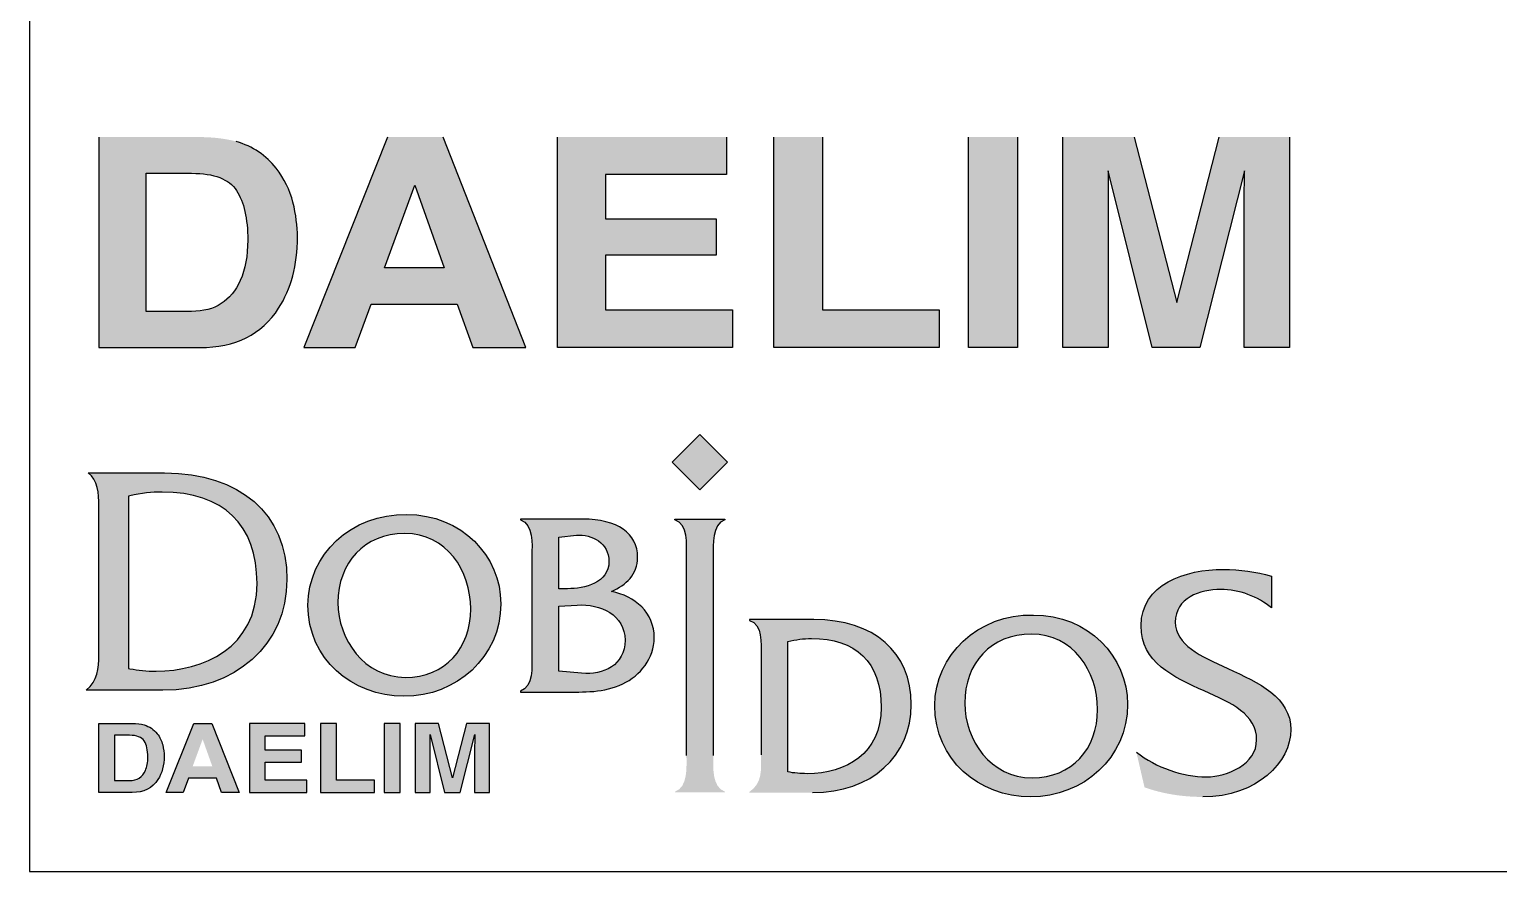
# Model space of a CAD drawing. Extents: x -5791 to -5371, y -4731 to -4434.
# Drawn here: x -5463.18 to -5439.41, y -4503.18 to -4489.56 of the extents above; entities that cross this region are included whole.
import ezdxf

# ---------------------------------------------------------------- set-up
doc = ezdxf.new("R2010")
doc.units = 0
doc.header["$LTSCALE"] = 7
doc.layers.get('0').update_dxf_attribs({"color": 2, "linetype": 'CONTINUOUS'})
doc.layers.add('D', color=2, linetype='CONTINUOUS')

msp = doc.modelspace()

# ---------------------------------------------------------------- hatches: boundary and pattern name
at = {"layer": 'D'}
h = msp.add_hatch(color=256, dxfattribs=at)
h.dxf.hatch_style = 2
edge = h.paths.add_edge_path()
edge.add_spline(control_points=[(-5460.41865, -4491.30472), (-5460.41865, -4491.30472), (-5462.05336, -4491.30472), (-5462.05336, -4491.30472), (-5462.05336, -4491.30472), (-5462.05336, -4494.70987), (-5462.05336, -4494.70987), (-5462.05336, -4494.70987), (-5460.41865, -4494.70987), (-5460.41865, -4494.70987), (-5459.84529, -4494.70987), (-5459.41956, -4494.49727), (-5459.14567, -4494.07399), (-5458.94419, -4493.7601), (-5458.84153, -4493.37635), (-5458.84153, -4492.92315), (-5458.84153, -4492.74502), (-5458.86589, -4492.55711), (-5458.91372, -4492.36017), (-5458.96142, -4492.16349), (-5459.05261, -4491.97984), (-5459.18375, -4491.81035), (-5459.34908, -4491.6009), (-5459.5647, -4491.45678), (-5459.83, -4491.37746), (-5459.98804, -4491.33257), (-5460.18286, -4491.30788), (-5460.41865, -4491.30472)], knot_values=[0, 0, 0, 0, 1, 1, 1, 2, 2, 2, 3, 3, 3, 4, 4, 4, 5, 5, 5, 6, 6, 6, 7, 7, 7, 8, 8, 8, 9, 9, 9, 9], degree=3, periodic=0)
edge = h.paths.add_edge_path()
edge.add_spline(control_points=[(-5460.55212, -4491.89036), (-5460.18917, -4491.89036), (-5459.94693, -4491.98301), (-5459.82636, -4492.16952), (-5459.70667, -4492.35453), (-5459.64471, -4492.62326), (-5459.64471, -4492.97092), (-5459.64471, -4493.22428), (-5459.68492, -4493.44169), (-5459.76563, -4493.62518), (-5459.91406, -4493.95637), (-5460.17607, -4494.1241), (-5460.55212, -4494.1241), (-5460.55212, -4494.1241), (-5461.28518, -4494.1241), (-5461.28518, -4494.1241), (-5461.28518, -4494.1241), (-5461.28518, -4491.89036), (-5461.28518, -4491.89036), (-5461.28518, -4491.89036), (-5460.55212, -4491.89036), (-5460.55212, -4491.89036)], knot_values=[0, 0, 0, 0, 1, 1, 1, 2, 2, 2, 3, 3, 3, 4, 4, 4, 5, 5, 5, 6, 6, 6, 7, 7, 7, 7], degree=3, periodic=0)
h = msp.add_hatch(color=256, dxfattribs=at)
h.dxf.hatch_style = 2
edge = h.paths.add_edge_path()
edge.add_spline(control_points=[(-5458.73646, -4494.70987), (-5458.73646, -4494.70987), (-5457.90611, -4494.70987), (-5457.90611, -4494.70987), (-5457.90611, -4494.70987), (-5457.64773, -4494.0066), (-5457.64773, -4494.0066), (-5457.64773, -4494.0066), (-5456.25713, -4494.0066), (-5456.25713, -4494.0066), (-5456.25713, -4494.0066), (-5456.00727, -4494.70987), (-5456.00727, -4494.70987), (-5456.00727, -4494.70987), (-5455.14664, -4494.70987), (-5455.14664, -4494.70987), (-5455.14664, -4494.70987), (-5456.48399, -4491.30472), (-5456.48399, -4491.30472), (-5456.48399, -4491.30472), (-5457.38373, -4491.30472), (-5457.38373, -4491.30472), (-5457.38373, -4491.30472), (-5458.73646, -4494.70987), (-5458.73646, -4494.70987)], knot_values=[0, 0, 0, 0, 1, 1, 1, 2, 2, 2, 3, 3, 3, 4, 4, 4, 5, 5, 5, 6, 6, 6, 7, 7, 7, 8, 8, 8, 8], degree=3, periodic=0)
edge = h.paths.add_edge_path()
edge.add_spline(control_points=[(-5456.94234, -4492.0832), (-5456.94234, -4492.0832), (-5456.46575, -4493.42219), (-5456.46575, -4493.42219), (-5456.46575, -4493.42219), (-5457.43458, -4493.42219), (-5457.43458, -4493.42219), (-5457.43458, -4493.42219), (-5456.94234, -4492.0832), (-5456.94234, -4492.0832)], knot_values=[0, 0, 0, 0, 1, 1, 1, 2, 2, 2, 3, 3, 3, 3], degree=3, periodic=0)
h = msp.add_hatch(color=256, dxfattribs=at)
h.dxf.hatch_style = 2
edge = h.paths.add_edge_path()
edge.add_spline(control_points=[(-5451.90441, -4491.90807), (-5451.90441, -4491.90807), (-5453.85992, -4491.90807), (-5453.85992, -4491.90807), (-5453.85992, -4491.90807), (-5453.85992, -4492.6278), (-5453.85992, -4492.6278), (-5453.85992, -4492.6278), (-5452.06849, -4492.6278), (-5452.06849, -4492.6278), (-5452.06849, -4492.6278), (-5452.06849, -4493.21248), (-5452.06849, -4493.21248), (-5452.06849, -4493.21248), (-5453.85992, -4493.21248), (-5453.85992, -4493.21248), (-5453.85992, -4493.21248), (-5453.85992, -4494.09939), (-5453.85992, -4494.09939), (-5453.85992, -4494.09939), (-5451.80627, -4494.09939), (-5451.80627, -4494.09939), (-5451.80627, -4494.09939), (-5451.80627, -4494.70987), (-5451.80627, -4494.70987), (-5451.80627, -4494.70987), (-5454.63457, -4494.70987), (-5454.63457, -4494.70987), (-5454.63457, -4494.70987), (-5454.63457, -4491.30472), (-5454.63457, -4491.30472), (-5454.63457, -4491.30472), (-5451.90441, -4491.30472), (-5451.90441, -4491.30472), (-5451.90441, -4491.30472), (-5451.90441, -4491.90807), (-5451.90441, -4491.90807)], knot_values=[0, 0, 0, 0, 1, 1, 1, 2, 2, 2, 3, 3, 3, 4, 4, 4, 5, 5, 5, 6, 6, 6, 7, 7, 7, 8, 8, 8, 9, 9, 9, 10, 10, 10, 11, 11, 11, 12, 12, 12, 12], degree=3, periodic=0)
h = msp.add_hatch(color=256, dxfattribs=at)
h.dxf.hatch_style = 2
edge = h.paths.add_edge_path()
edge.add_spline(control_points=[(-5451.13828, -4491.30472), (-5451.13828, -4491.30472), (-5450.34917, -4491.30472), (-5450.34917, -4491.30472), (-5450.34917, -4491.30472), (-5450.34917, -4494.09939), (-5450.34917, -4494.09939), (-5450.34917, -4494.09939), (-5448.4611, -4494.09939), (-5448.4611, -4494.09939), (-5448.4611, -4494.09939), (-5448.4611, -4494.70987), (-5448.4611, -4494.70987), (-5448.4611, -4494.70987), (-5451.13828, -4494.70987), (-5451.13828, -4494.70987), (-5451.13828, -4494.70987), (-5451.13828, -4491.30472), (-5451.13828, -4491.30472)], knot_values=[0, 0, 0, 0, 1, 1, 1, 2, 2, 2, 3, 3, 3, 4, 4, 4, 5, 5, 5, 6, 6, 6, 6], degree=3, periodic=0)
h = msp.add_hatch(color=256, dxfattribs=at)
h.dxf.hatch_style = 2
edge = h.paths.add_edge_path()
edge.add_spline(control_points=[(-5447.19793, -4494.70987), (-5447.19793, -4494.70987), (-5447.988, -4494.70987), (-5447.988, -4494.70987), (-5447.988, -4494.70987), (-5447.988, -4491.30472), (-5447.988, -4491.30472), (-5447.988, -4491.30472), (-5447.19793, -4491.30472), (-5447.19793, -4491.30472), (-5447.19793, -4491.30472), (-5447.19793, -4494.70987), (-5447.19793, -4494.70987)], knot_values=[0, 0, 0, 0, 1, 1, 1, 2, 2, 2, 3, 3, 3, 4, 4, 4, 4], degree=3, periodic=0)
h = msp.add_hatch(color=256, dxfattribs=at)
h.dxf.hatch_style = 2
edge = h.paths.add_edge_path()
edge.add_spline(control_points=[(-5443.93318, -4491.30472), (-5443.93318, -4491.30472), (-5442.79553, -4491.30472), (-5442.79553, -4491.30472), (-5442.79553, -4491.30472), (-5442.79553, -4494.70987), (-5442.79553, -4494.70987), (-5442.79553, -4494.70987), (-5443.52912, -4494.70987), (-5443.52912, -4494.70987), (-5443.52912, -4494.70987), (-5443.52912, -4492.40711), (-5443.52912, -4492.40711), (-5443.52912, -4492.34039), (-5443.52788, -4492.24734), (-5443.52788, -4492.12835), (-5443.52459, -4492.00908), (-5443.52355, -4491.91643), (-5443.52355, -4491.85206), (-5443.52355, -4491.85206), (-5444.24617, -4494.70987), (-5444.24617, -4494.70987), (-5444.24617, -4494.70987), (-5445.01615, -4494.70987), (-5445.01615, -4494.70987), (-5445.01615, -4494.70987), (-5445.73142, -4491.85206), (-5445.73142, -4491.85206), (-5445.73142, -4491.91643), (-5445.73142, -4492.00908), (-5445.72832, -4492.12835), (-5445.72723, -4492.24734), (-5445.72723, -4492.34039), (-5445.72723, -4492.40711), (-5445.72723, -4492.40711), (-5445.72723, -4494.70987), (-5445.72723, -4494.70987), (-5445.72723, -4494.70987), (-5446.46151, -4494.70987), (-5446.46151, -4494.70987), (-5446.46151, -4494.70987), (-5446.46151, -4491.30472), (-5446.46151, -4491.30472), (-5446.46151, -4491.30472), (-5445.31019, -4491.30472), (-5445.31019, -4491.30472), (-5445.31019, -4491.30472), (-5444.6208, -4493.98108), (-5444.6208, -4493.98108), (-5444.6208, -4493.98108), (-5443.93318, -4491.30472), (-5443.93318, -4491.30472)], knot_values=[0, 0, 0, 0, 1, 1, 1, 2, 2, 2, 3, 3, 3, 4, 4, 4, 5, 5, 5, 6, 6, 6, 7, 7, 7, 8, 8, 8, 9, 9, 9, 10, 10, 10, 11, 11, 11, 12, 12, 12, 13, 13, 13, 14, 14, 14, 15, 15, 15, 16, 16, 16, 17, 17, 17, 17], degree=3, periodic=0)
h = msp.add_hatch(color=256, dxfattribs=at)
h.dxf.hatch_style = 2
h.paths.add_polyline_path([(-5451.88458, -4496.56266), (-5452.33243, -4497.0101), (-5452.77983, -4496.56257), (-5452.33243, -4496.11503)])
h = msp.add_hatch(color=256, dxfattribs=at)
h.dxf.hatch_style = 2
edge = h.paths.add_edge_path()
edge.add_spline(control_points=[(-5461.55021, -4497.1077), (-5461.55021, -4497.1077), (-5461.57425, -4497.11314), (-5461.57425, -4497.11314), (-5461.57425, -4497.11314), (-5461.57425, -4499.89874), (-5461.57425, -4499.89874), (-5461.57425, -4499.89874), (-5461.54936, -4499.90378), (-5461.54936, -4499.90378), (-5461.41839, -4499.93025), (-5461.28062, -4499.9429), (-5461.12831, -4499.9429), (-5460.37479, -4499.9429), (-5459.49471, -4499.57229), (-5459.49471, -4498.52764), (-5459.49471, -4497.57234), (-5460.0406, -4497.04616), (-5461.03169, -4497.04616), (-5461.19759, -4497.04616), (-5461.36714, -4497.06624), (-5461.55021, -4497.1077)], knot_values=[0, 0, 0, 0, 1, 1, 1, 2, 2, 2, 3, 3, 3, 4, 4, 4, 5, 5, 5, 6, 6, 6, 7, 7, 7, 7], degree=3, periodic=0)
edge = h.paths.add_edge_path()
edge.add_spline(control_points=[(-5460.99095, -4496.73776), (-5459.77011, -4496.73776), (-5459.01172, -4497.39835), (-5459.01172, -4498.462), (-5459.01172, -4499.51557), (-5459.83675, -4500.25129), (-5461.01818, -4500.25129), (-5461.01818, -4500.25129), (-5462.13916, -4500.25129), (-5462.25642, -4500.25129), (-5462.07234, -4500.09883), (-5462.05145, -4499.90274), (-5462.05145, -4499.67821), (-5462.05145, -4499.64981), (-5462.05172, -4499.62127), (-5462.05201, -4499.59228), (-5462.05201, -4499.59228), (-5462.05269, -4499.49928), (-5462.05269, -4499.49928), (-5462.05269, -4499.49928), (-5462.05269, -4497.45201), (-5462.05269, -4497.45201), (-5462.05269, -4497.45201), (-5462.0519, -4497.37053), (-5462.0519, -4497.37053), (-5462.05145, -4497.33983), (-5462.05093, -4497.30787), (-5462.05093, -4497.27533), (-5462.05093, -4497.07285), (-5462.07015, -4496.84332), (-5462.22532, -4496.73776), (-5462.05993, -4496.73776), (-5460.99095, -4496.73776), (-5460.99095, -4496.73776)], knot_values=[0, 0, 0, 0, 1, 1, 1, 2, 2, 2, 3, 3, 3, 4, 4, 4, 5, 5, 5, 6, 6, 6, 7, 7, 7, 8, 8, 8, 9, 9, 9, 10, 10, 10, 11, 11, 11, 11], degree=3, periodic=0)
h = msp.add_hatch(color=256, dxfattribs=at)
h.dxf.hatch_style = 2
edge = h.paths.add_edge_path()
edge.add_spline(control_points=[(-5457.07567, -4497.41001), (-5457.96876, -4497.38854), (-5458.67076, -4498.06502), (-5458.67076, -4498.87321), (-5458.67076, -4499.74533), (-5457.96032, -4500.34934), (-5457.118, -4500.34934), (-5456.27164, -4500.34934), (-5455.55264, -4499.71967), (-5455.55264, -4498.85201), (-5455.55264, -4498.08627), (-5456.18222, -4497.40556), (-5457.07567, -4497.41001)], knot_values=[0, 0, 0, 0, 1, 1, 1, 2, 2, 2, 3, 3, 3, 4, 4, 4, 4], degree=3, periodic=0)
edge = h.paths.add_edge_path()
edge.add_spline(control_points=[(-5457.10515, -4497.71611), (-5456.43331, -4497.71611), (-5456.03765, -4498.31616), (-5456.03765, -4498.93714), (-5456.03765, -4499.57094), (-5456.45019, -4500.04301), (-5457.09678, -4500.04301), (-5457.76468, -4500.04301), (-5458.18584, -4499.43045), (-5458.18584, -4498.835), (-5458.18584, -4498.19255), (-5457.76468, -4497.71611), (-5457.10515, -4497.71611)], knot_values=[0, 0, 0, 0, 1, 1, 1, 2, 2, 2, 3, 3, 3, 4, 4, 4, 4], degree=3, periodic=0)
h = msp.add_hatch(color=256, dxfattribs=at)
h.dxf.hatch_style = 2
edge = h.paths.add_edge_path()
edge.add_spline(control_points=[(-5454.61512, -4498.60948), (-5454.61512, -4498.60948), (-5454.61512, -4497.77571), (-5454.61512, -4497.77571), (-5454.61512, -4497.77571), (-5454.33013, -4497.74591), (-5454.33013, -4497.74591), (-5454.0747, -4497.72048), (-5453.80272, -4497.87362), (-5453.80272, -4498.16698), (-5453.80272, -4498.51598), (-5454.19824, -4498.60948), (-5454.47467, -4498.60948), (-5454.47467, -4498.60948), (-5454.61512, -4498.60948), (-5454.61512, -4498.60948)], knot_values=[0, 0, 0, 0, 1, 1, 1, 2, 2, 2, 3, 3, 3, 4, 4, 4, 5, 5, 5, 5], degree=3, periodic=0)
edge = h.paths.add_edge_path()
edge.add_spline(control_points=[(-5455.04895, -4499.68141), (-5455.04895, -4499.87695), (-5455.02338, -4500.18751), (-5455.23614, -4500.2684), (-5455.23614, -4500.2684), (-5455.23614, -4500.28118), (-5455.23614, -4500.28118), (-5455.23614, -4500.28118), (-5454.53427, -4500.28118), (-5454.53427, -4500.28118), (-5454.21533, -4500.28118), (-5453.87918, -4500.29387), (-5453.5814, -4500.14924), (-5453.29642, -4500.01344), (-5453.07098, -4499.73246), (-5453.07098, -4499.40497), (-5453.07098, -4498.98796), (-5453.38167, -4498.73286), (-5453.76436, -4498.65206), (-5453.52194, -4498.54591), (-5453.33887, -4498.38404), (-5453.33887, -4498.09892), (-5453.33887, -4497.72048), (-5453.66648, -4497.48226), (-5454.22815, -4497.48226), (-5454.22815, -4497.48226), (-5455.23614, -4497.48226), (-5455.23614, -4497.48226), (-5455.23614, -4497.48226), (-5455.23614, -4497.49482), (-5455.23614, -4497.49482), (-5455.01906, -4497.57585), (-5455.04895, -4497.8864), (-5455.04895, -4498.07771), (-5455.04895, -4498.07771), (-5455.04895, -4499.68141), (-5455.04895, -4499.68141)], knot_values=[0, 0, 0, 0, 1, 1, 1, 2, 2, 2, 3, 3, 3, 4, 4, 4, 5, 5, 5, 6, 6, 6, 7, 7, 7, 8, 8, 8, 9, 9, 9, 10, 10, 10, 11, 11, 11, 12, 12, 12, 12], degree=3, periodic=0)
edge = h.paths.add_edge_path()
edge.add_spline(control_points=[(-5454.61512, -4499.94087), (-5454.61512, -4499.94087), (-5454.61512, -4498.89014), (-5454.61512, -4498.89014), (-5454.61512, -4498.89014), (-5454.31735, -4498.87321), (-5454.31735, -4498.87321), (-5453.94283, -4498.85201), (-5453.54316, -4499.03049), (-5453.54316, -4499.44323), (-5453.54316, -4499.84715), (-5453.89624, -4500.00911), (-5454.24488, -4499.97486), (-5454.24488, -4499.97486), (-5454.61512, -4499.94087), (-5454.61512, -4499.94087)], knot_values=[0, 0, 0, 0, 1, 1, 1, 2, 2, 2, 3, 3, 3, 4, 4, 4, 5, 5, 5, 5], degree=3, periodic=0)
h = msp.add_hatch(color=256, dxfattribs=at)
h.dxf.hatch_style = 2
edge = h.paths.add_edge_path()
edge.add_spline(control_points=[(-5452.54944, -4498.08195), (-5452.54944, -4497.8864), (-5452.51937, -4497.57585), (-5452.73645, -4497.49482), (-5452.73645, -4497.49482), (-5452.73645, -4497.48226), (-5452.73645, -4497.48226), (-5452.73645, -4497.48226), (-5451.92838, -4497.48226), (-5451.92838, -4497.48226), (-5451.92838, -4497.48226), (-5451.92838, -4497.49482), (-5451.92838, -4497.49482), (-5452.14089, -4497.57585), (-5452.11555, -4497.89063), (-5452.11555, -4498.08195), (-5452.11555, -4498.08195), (-5452.11555, -4501.30959), (-5452.11555, -4501.30959), (-5452.11555, -4501.50121), (-5452.14089, -4501.81154), (-5451.92838, -4501.89235), (-5451.92838, -4501.89235), (-5451.92838, -4501.90513), (-5451.92838, -4501.90513), (-5451.92838, -4501.90513), (-5452.73645, -4501.90513), (-5452.73645, -4501.90513), (-5452.73645, -4501.90513), (-5452.73645, -4501.89235), (-5452.73645, -4501.89235), (-5452.52401, -4501.81573), (-5452.54944, -4501.50121), (-5452.54944, -4501.30959), (-5452.54944, -4501.30959), (-5452.54944, -4498.08195), (-5452.54944, -4498.08195)], knot_values=[0, 0, 0, 0, 1, 1, 1, 2, 2, 2, 3, 3, 3, 4, 4, 4, 5, 5, 5, 6, 6, 6, 7, 7, 7, 8, 8, 8, 9, 9, 9, 10, 10, 10, 11, 11, 11, 12, 12, 12, 12], degree=3, periodic=0)
h = msp.add_hatch(color=256, dxfattribs=at)
h.dxf.hatch_style = 2
edge = h.paths.add_edge_path()
edge.add_spline(control_points=[(-5444.19756, -4501.97715), (-5444.53868, -4501.97715), (-5444.85635, -4501.92417), (-5445.14156, -4501.82122), (-5445.14877, -4501.7912), (-5445.24257, -4501.38616), (-5445.27336, -4501.25296), (-5444.94993, -4501.5036), (-5444.53288, -4501.65255), (-5444.13796, -4501.65255), (-5443.79842, -4501.65255), (-5443.32806, -4501.44459), (-5443.32806, -4501.05435), (-5443.32806, -4500.64175), (-5443.73953, -4500.45764), (-5444.17483, -4500.26304), (-5444.67678, -4500.03846), (-5445.19621, -4499.80619), (-5445.19621, -4499.20812), (-5445.19621, -4498.53515), (-5444.48016, -4498.29626), (-5443.86634, -4498.29626), (-5443.59504, -4498.29626), (-5443.33459, -4498.33452), (-5443.09065, -4498.40812), (-5443.09065, -4498.449), (-5443.09065, -4498.81105), (-5443.09065, -4498.92106), (-5443.30145, -4498.73763), (-5443.61386, -4498.62086), (-5443.91014, -4498.62086), (-5444.24847, -4498.62086), (-5444.64356, -4498.75888), (-5444.64356, -4499.1483), (-5444.64356, -4499.51386), (-5444.23154, -4499.70207), (-5443.79508, -4499.90157), (-5443.2938, -4500.13056), (-5442.77564, -4500.36739), (-5442.77564, -4500.88614), (-5442.77564, -4501.41069), (-5443.31937, -4501.97715), (-5444.19756, -4501.97715)], knot_values=[0, 0, 0, 0, 1, 1, 1, 2, 2, 2, 3, 3, 3, 4, 4, 4, 5, 5, 5, 6, 6, 6, 7, 7, 7, 8, 8, 8, 9, 9, 9, 10, 10, 10, 11, 11, 11, 12, 12, 12, 13, 13, 13, 14, 14, 14, 14], degree=3, periodic=0)
h = msp.add_hatch(color=256, dxfattribs=at)
h.dxf.hatch_style = 2
edge = h.paths.add_edge_path()
edge.add_spline(control_points=[(-5446.93954, -4499.0359), (-5447.83254, -4499.01465), (-5448.53459, -4499.69099), (-5448.53459, -4500.49932), (-5448.53459, -4501.3713), (-5447.8243, -4501.97544), (-5446.98199, -4501.97544), (-5446.13535, -4501.97544), (-5445.41651, -4501.34564), (-5445.41651, -4500.47799), (-5445.41651, -4499.71238), (-5446.04586, -4499.03166), (-5446.93954, -4499.0359)], knot_values=[0, 0, 0, 0, 1, 1, 1, 2, 2, 2, 3, 3, 3, 4, 4, 4, 4], degree=3, periodic=0)
edge = h.paths.add_edge_path()
edge.add_spline(control_points=[(-5446.9692, -4499.34231), (-5446.29718, -4499.34231), (-5445.90123, -4499.94213), (-5445.90123, -4500.56311), (-5445.90123, -4501.19705), (-5446.31384, -4501.66899), (-5446.96078, -4501.66899), (-5447.62835, -4501.66899), (-5448.0496, -4501.05629), (-5448.0496, -4500.46097), (-5448.0496, -4499.81861), (-5447.62835, -4499.34231), (-5446.9692, -4499.34231)], knot_values=[0, 0, 0, 0, 1, 1, 1, 2, 2, 2, 3, 3, 3, 4, 4, 4, 4], degree=3, periodic=0)
h = msp.add_hatch(color=256, dxfattribs=at)
h.dxf.hatch_style = 2
edge = h.paths.add_edge_path()
edge.add_spline(control_points=[(-5451.34377, -4501.29482), (-5451.34377, -4501.54569), (-5451.31834, -4501.74992), (-5451.53099, -4501.89451), (-5451.53099, -4501.89451), (-5451.53099, -4501.90707), (-5451.53099, -4501.90707), (-5451.53099, -4501.90707), (-5450.51001, -4501.90707), (-5450.51001, -4501.90707), (-5449.55732, -4501.90707), (-5448.91474, -4501.3203), (-5448.91474, -4500.48231), (-5448.91474, -4499.6359), (-5449.51924, -4499.10837), (-5450.4889, -4499.10837), (-5450.4889, -4499.10837), (-5451.53099, -4499.10837), (-5451.53099, -4499.10837), (-5451.53099, -4499.10837), (-5451.53099, -4499.12102), (-5451.53099, -4499.12102), (-5451.31433, -4499.18481), (-5451.34377, -4499.4955), (-5451.34377, -4499.69099), (-5451.34377, -4499.69099), (-5451.34377, -4501.29482), (-5451.34377, -4501.29482)], knot_values=[0, 0, 0, 0, 1, 1, 1, 2, 2, 2, 3, 3, 3, 4, 4, 4, 5, 5, 5, 6, 6, 6, 7, 7, 7, 8, 8, 8, 9, 9, 9, 9], degree=3, periodic=0)
edge = h.paths.add_edge_path()
edge.add_spline(control_points=[(-5450.90983, -4499.46124), (-5450.78248, -4499.4318), (-5450.65464, -4499.4147), (-5450.52725, -4499.4147), (-5449.81688, -4499.4147), (-5449.40004, -4499.78895), (-5449.40004, -4500.53331), (-5449.40004, -4501.26925), (-5449.96569, -4501.60083), (-5450.5995, -4501.60083), (-5450.706, -4501.60083), (-5450.80805, -4501.59228), (-5450.90983, -4501.57126), (-5450.90983, -4501.57126), (-5450.90983, -4499.46124), (-5450.90983, -4499.46124)], knot_values=[0, 0, 0, 0, 1, 1, 1, 2, 2, 2, 3, 3, 3, 4, 4, 4, 5, 5, 5, 5], degree=3, periodic=0)
h = msp.add_hatch(color=256, dxfattribs=at)
h.dxf.hatch_style = 2
edge = h.paths.add_edge_path()
edge.add_spline(control_points=[(-5461.51449, -4500.78832), (-5461.51449, -4500.78832), (-5462.05064, -4500.78832), (-5462.05064, -4500.78832), (-5462.05064, -4500.78832), (-5462.05064, -4501.90513), (-5462.05064, -4501.90513), (-5462.05064, -4501.90513), (-5461.51449, -4501.90513), (-5461.51449, -4501.90513), (-5461.32644, -4501.90513), (-5461.18681, -4501.8354), (-5461.09698, -4501.69658), (-5461.0309, -4501.59363), (-5460.99723, -4501.46777), (-5460.99723, -4501.31913), (-5460.99723, -4501.2607), (-5461.00522, -4501.19907), (-5461.02091, -4501.13448), (-5461.03655, -4501.06998), (-5461.06646, -4501.00974), (-5461.10947, -4500.95415), (-5461.16369, -4500.88546), (-5461.23441, -4500.83819), (-5461.32143, -4500.81218), (-5461.37326, -4500.79745), (-5461.43716, -4500.78935), (-5461.51449, -4500.78832)], knot_values=[0, 0, 0, 0, 1, 1, 1, 2, 2, 2, 3, 3, 3, 4, 4, 4, 5, 5, 5, 6, 6, 6, 7, 7, 7, 8, 8, 8, 9, 9, 9, 9], degree=3, periodic=0)
edge = h.paths.add_edge_path()
edge.add_spline(control_points=[(-5461.55827, -4500.98039), (-5461.43923, -4500.98039), (-5461.35978, -4501.01078), (-5461.32023, -4501.07195), (-5461.28098, -4501.13263), (-5461.26066, -4501.22077), (-5461.26066, -4501.3348), (-5461.26066, -4501.41789), (-5461.27384, -4501.4892), (-5461.30032, -4501.54938), (-5461.349, -4501.658), (-5461.43493, -4501.71301), (-5461.55827, -4501.71301), (-5461.55827, -4501.71301), (-5461.7987, -4501.71301), (-5461.7987, -4501.71301), (-5461.7987, -4501.71301), (-5461.7987, -4500.98039), (-5461.7987, -4500.98039), (-5461.7987, -4500.98039), (-5461.55827, -4500.98039), (-5461.55827, -4500.98039)], knot_values=[0, 0, 0, 0, 1, 1, 1, 2, 2, 2, 3, 3, 3, 4, 4, 4, 5, 5, 5, 6, 6, 6, 7, 7, 7, 7], degree=3, periodic=0)
h = msp.add_hatch(color=256, dxfattribs=at)
h.dxf.hatch_style = 2
edge = h.paths.add_edge_path()
edge.add_spline(control_points=[(-5460.96277, -4501.90513), (-5460.96277, -4501.90513), (-5460.69043, -4501.90513), (-5460.69043, -4501.90513), (-5460.69043, -4501.90513), (-5460.60569, -4501.67447), (-5460.60569, -4501.67447), (-5460.60569, -4501.67447), (-5460.1496, -4501.67447), (-5460.1496, -4501.67447), (-5460.1496, -4501.67447), (-5460.06766, -4501.90513), (-5460.06766, -4501.90513), (-5460.06766, -4501.90513), (-5459.78539, -4501.90513), (-5459.78539, -4501.90513), (-5459.78539, -4501.90513), (-5460.22401, -4500.78832), (-5460.22401, -4500.78832), (-5460.22401, -4500.78832), (-5460.51911, -4500.78832), (-5460.51911, -4500.78832), (-5460.51911, -4500.78832), (-5460.96277, -4501.90513), (-5460.96277, -4501.90513)], knot_values=[0, 0, 0, 0, 1, 1, 1, 2, 2, 2, 3, 3, 3, 4, 4, 4, 5, 5, 5, 6, 6, 6, 7, 7, 7, 8, 8, 8, 8], degree=3, periodic=0)
edge = h.paths.add_edge_path()
edge.add_spline(control_points=[(-5460.37434, -4501.04364), (-5460.37434, -4501.04364), (-5460.21803, -4501.4828), (-5460.21803, -4501.4828), (-5460.21803, -4501.4828), (-5460.53578, -4501.4828), (-5460.53578, -4501.4828), (-5460.53578, -4501.4828), (-5460.37434, -4501.04364), (-5460.37434, -4501.04364)], knot_values=[0, 0, 0, 0, 1, 1, 1, 2, 2, 2, 3, 3, 3, 3], degree=3, periodic=0)
h = msp.add_hatch(color=256, dxfattribs=at)
h.dxf.hatch_style = 2
edge = h.paths.add_edge_path()
edge.add_spline(control_points=[(-5458.72201, -4500.9862), (-5458.72201, -4500.9862), (-5459.36338, -4500.9862), (-5459.36338, -4500.9862), (-5459.36338, -4500.9862), (-5459.36338, -4501.22226), (-5459.36338, -4501.22226), (-5459.36338, -4501.22226), (-5458.77583, -4501.22226), (-5458.77583, -4501.22226), (-5458.77583, -4501.22226), (-5458.77583, -4501.41402), (-5458.77583, -4501.41402), (-5458.77583, -4501.41402), (-5459.36338, -4501.41402), (-5459.36338, -4501.41402), (-5459.36338, -4501.41402), (-5459.36338, -4501.70491), (-5459.36338, -4501.70491), (-5459.36338, -4501.70491), (-5458.68982, -4501.70491), (-5458.68982, -4501.70491), (-5458.68982, -4501.70491), (-5458.68982, -4501.90513), (-5458.68982, -4501.90513), (-5458.68982, -4501.90513), (-5459.61744, -4501.90513), (-5459.61744, -4501.90513), (-5459.61744, -4501.90513), (-5459.61744, -4500.78832), (-5459.61744, -4500.78832), (-5459.61744, -4500.78832), (-5458.72201, -4500.78832), (-5458.72201, -4500.78832), (-5458.72201, -4500.78832), (-5458.72201, -4500.9862), (-5458.72201, -4500.9862)], knot_values=[0, 0, 0, 0, 1, 1, 1, 2, 2, 2, 3, 3, 3, 4, 4, 4, 5, 5, 5, 6, 6, 6, 7, 7, 7, 8, 8, 8, 9, 9, 9, 10, 10, 10, 11, 11, 11, 12, 12, 12, 12], degree=3, periodic=0)
h = msp.add_hatch(color=256, dxfattribs=at)
h.dxf.hatch_style = 2
edge = h.paths.add_edge_path()
edge.add_spline(control_points=[(-5458.47074, -4500.78832), (-5458.47074, -4500.78832), (-5458.21193, -4500.78832), (-5458.21193, -4500.78832), (-5458.21193, -4500.78832), (-5458.21193, -4501.70491), (-5458.21193, -4501.70491), (-5458.21193, -4501.70491), (-5457.59268, -4501.70491), (-5457.59268, -4501.70491), (-5457.59268, -4501.70491), (-5457.59268, -4501.90513), (-5457.59268, -4501.90513), (-5457.59268, -4501.90513), (-5458.47074, -4501.90513), (-5458.47074, -4501.90513), (-5458.47074, -4501.90513), (-5458.47074, -4500.78832), (-5458.47074, -4500.78832)], knot_values=[0, 0, 0, 0, 1, 1, 1, 2, 2, 2, 3, 3, 3, 4, 4, 4, 5, 5, 5, 6, 6, 6, 6], degree=3, periodic=0)
h = msp.add_hatch(color=256, dxfattribs=at)
h.dxf.hatch_style = 2
edge = h.paths.add_edge_path()
edge.add_spline(control_points=[(-5457.17839, -4501.90513), (-5457.17839, -4501.90513), (-5457.43752, -4501.90513), (-5457.43752, -4501.90513), (-5457.43752, -4501.90513), (-5457.43752, -4500.78832), (-5457.43752, -4500.78832), (-5457.43752, -4500.78832), (-5457.17839, -4500.78832), (-5457.17839, -4500.78832), (-5457.17839, -4500.78832), (-5457.17839, -4501.90513), (-5457.17839, -4501.90513)], knot_values=[0, 0, 0, 0, 1, 1, 1, 2, 2, 2, 3, 3, 3, 4, 4, 4, 4], degree=3, periodic=0)
h = msp.add_hatch(color=256, dxfattribs=at)
h.dxf.hatch_style = 2
edge = h.paths.add_edge_path()
edge.add_spline(control_points=[(-5456.10763, -4500.78832), (-5456.10763, -4500.78832), (-5455.7345, -4500.78832), (-5455.7345, -4500.78832), (-5455.7345, -4500.78832), (-5455.7345, -4501.90513), (-5455.7345, -4501.90513), (-5455.7345, -4501.90513), (-5455.9751, -4501.90513), (-5455.9751, -4501.90513), (-5455.9751, -4501.90513), (-5455.9751, -4501.14988), (-5455.9751, -4501.14988), (-5455.9751, -4501.128), (-5455.9747, -4501.09748), (-5455.9747, -4501.05845), (-5455.97362, -4501.01933), (-5455.97328, -4500.98895), (-5455.97328, -4500.96783), (-5455.97328, -4500.96783), (-5456.21028, -4501.90513), (-5456.21028, -4501.90513), (-5456.21028, -4501.90513), (-5456.46282, -4501.90513), (-5456.46282, -4501.90513), (-5456.46282, -4501.90513), (-5456.69741, -4500.96783), (-5456.69741, -4500.96783), (-5456.69741, -4500.98895), (-5456.69741, -4501.01933), (-5456.69639, -4501.05845), (-5456.69603, -4501.09748), (-5456.69603, -4501.128), (-5456.69603, -4501.14988), (-5456.69603, -4501.14988), (-5456.69603, -4501.90513), (-5456.69603, -4501.90513), (-5456.69603, -4501.90513), (-5456.93686, -4501.90513), (-5456.93686, -4501.90513), (-5456.93686, -4501.90513), (-5456.93686, -4500.78832), (-5456.93686, -4500.78832), (-5456.93686, -4500.78832), (-5456.55926, -4500.78832), (-5456.55926, -4500.78832), (-5456.55926, -4500.78832), (-5456.33315, -4501.6661), (-5456.33315, -4501.6661), (-5456.33315, -4501.6661), (-5456.10763, -4500.78832), (-5456.10763, -4500.78832)], knot_values=[0, 0, 0, 0, 1, 1, 1, 2, 2, 2, 3, 3, 3, 4, 4, 4, 5, 5, 5, 6, 6, 6, 7, 7, 7, 8, 8, 8, 9, 9, 9, 10, 10, 10, 11, 11, 11, 12, 12, 12, 13, 13, 13, 14, 14, 14, 15, 15, 15, 16, 16, 16, 17, 17, 17, 17], degree=3, periodic=0)

# ---------------------------------------------------------------- linework, layer by layer
at = {"color": 7}
for p, q in [((-5463.17648, -4447.18495), (-5463.17648, -4503.18495)), ((-5463.17648, -4503.18495), (-5382.17648, -4503.18495))]:
    msp.add_line(p, q, dxfattribs=at)
at = {"layer": 'D'}
for p, q in [((-5452.77983, -4496.56257), (-5452.33243, -4496.11503)), ((-5452.33243, -4496.11503), (-5451.88458, -4496.56266)), ((-5452.33243, -4497.0101), (-5452.77983, -4496.56257)), ((-5451.88458, -4496.56266), (-5452.33243, -4497.0101))]:
    msp.add_line(p, q, dxfattribs=at)
for points in [[(-5462.05336, -4491.30472), (-5462.05336, -4491.30472), (-5462.05336, -4494.70987), (-5462.05336, -4494.70987)], [(-5459.18375, -4491.81035), (-5459.34908, -4491.6009), (-5459.5647, -4491.45678), (-5459.83, -4491.37746)], [(-5457.38373, -4491.30472), (-5457.38373, -4491.30472), (-5458.73646, -4494.70987), (-5458.73646, -4494.70987)], [(-5455.14664, -4494.70987), (-5455.14664, -4494.70987), (-5456.48399, -4491.30472), (-5456.48399, -4491.30472)], [(-5454.63457, -4494.70987), (-5454.63457, -4494.70987), (-5454.63457, -4491.30472), (-5454.63457, -4491.30472)], [(-5451.90441, -4491.30472), (-5451.90441, -4491.30472), (-5451.90441, -4491.90807), (-5451.90441, -4491.90807)], [(-5451.13828, -4494.70987), (-5451.13828, -4494.70987), (-5451.13828, -4491.30472), (-5451.13828, -4491.30472)], [(-5450.34917, -4491.30472), (-5450.34917, -4491.30472), (-5450.34917, -4494.09939), (-5450.34917, -4494.09939)], [(-5447.988, -4494.70987), (-5447.988, -4494.70987), (-5447.988, -4491.30472), (-5447.988, -4491.30472)], [(-5447.19793, -4491.30472), (-5447.19793, -4491.30472), (-5447.19793, -4494.70987), (-5447.19793, -4494.70987)], [(-5446.46151, -4494.70987), (-5446.46151, -4494.70987), (-5446.46151, -4491.30472), (-5446.46151, -4491.30472)], [(-5445.31019, -4491.30472), (-5445.31019, -4491.30472), (-5444.6208, -4493.98108), (-5444.6208, -4493.98108)], [(-5444.6208, -4493.98108), (-5444.6208, -4493.98108), (-5443.93318, -4491.30472), (-5443.93318, -4491.30472)], [(-5442.79553, -4491.30472), (-5442.79553, -4491.30472), (-5442.79553, -4494.70987), (-5442.79553, -4494.70987)], [(-5458.91372, -4492.36017), (-5458.96142, -4492.16349), (-5459.05261, -4491.97984), (-5459.18375, -4491.81035)], [(-5445.01615, -4494.70987), (-5445.01615, -4494.70987), (-5445.73142, -4491.85206), (-5445.73142, -4491.85206)], [(-5445.73142, -4491.85206), (-5445.73142, -4491.91643), (-5445.73142, -4492.00908), (-5445.72832, -4492.12835)], [(-5443.52355, -4491.85206), (-5443.52355, -4491.85206), (-5444.24617, -4494.70987), (-5444.24617, -4494.70987)], [(-5443.52788, -4492.12835), (-5443.52459, -4492.00908), (-5443.52355, -4491.91643), (-5443.52355, -4491.85206)], [(-5461.28518, -4494.1241), (-5461.28518, -4494.1241), (-5461.28518, -4491.89036), (-5461.28518, -4491.89036)], [(-5461.28518, -4491.89036), (-5461.28518, -4491.89036), (-5460.55212, -4491.89036), (-5460.55212, -4491.89036)], [(-5460.55212, -4491.89036), (-5460.18917, -4491.89036), (-5459.94693, -4491.98301), (-5459.82636, -4492.16952)], [(-5457.43458, -4493.42219), (-5457.43458, -4493.42219), (-5456.94234, -4492.0832), (-5456.94234, -4492.0832)], [(-5456.94234, -4492.0832), (-5456.94234, -4492.0832), (-5456.46575, -4493.42219), (-5456.46575, -4493.42219)], [(-5451.90441, -4491.90807), (-5451.90441, -4491.90807), (-5453.85992, -4491.90807), (-5453.85992, -4491.90807)], [(-5453.85992, -4491.90807), (-5453.85992, -4491.90807), (-5453.85992, -4492.6278), (-5453.85992, -4492.6278)], [(-5445.72832, -4492.12835), (-5445.72723, -4492.24734), (-5445.72723, -4492.34039), (-5445.72723, -4492.40711)], [(-5443.52912, -4492.40711), (-5443.52912, -4492.34039), (-5443.52788, -4492.24734), (-5443.52788, -4492.12835)], [(-5445.72723, -4492.40711), (-5445.72723, -4492.40711), (-5445.72723, -4494.70987), (-5445.72723, -4494.70987)], [(-5443.52912, -4494.70987), (-5443.52912, -4494.70987), (-5443.52912, -4492.40711), (-5443.52912, -4492.40711)], [(-5453.85992, -4492.6278), (-5453.85992, -4492.6278), (-5452.06849, -4492.6278), (-5452.06849, -4492.6278)], [(-5452.06849, -4492.6278), (-5452.06849, -4492.6278), (-5452.06849, -4493.21248), (-5452.06849, -4493.21248)], [(-5452.06849, -4493.21248), (-5452.06849, -4493.21248), (-5453.85992, -4493.21248), (-5453.85992, -4493.21248)], [(-5453.85992, -4493.21248), (-5453.85992, -4493.21248), (-5453.85992, -4494.09939), (-5453.85992, -4494.09939)], [(-5456.46575, -4493.42219), (-5456.46575, -4493.42219), (-5457.43458, -4493.42219), (-5457.43458, -4493.42219)], [(-5459.76563, -4493.62518), (-5459.91406, -4493.95637), (-5460.17607, -4494.1241), (-5460.55212, -4494.1241)], [(-5457.90611, -4494.70987), (-5457.90611, -4494.70987), (-5457.64773, -4494.0066), (-5457.64773, -4494.0066)], [(-5457.64773, -4494.0066), (-5457.64773, -4494.0066), (-5456.25713, -4494.0066), (-5456.25713, -4494.0066)], [(-5456.25713, -4494.0066), (-5456.25713, -4494.0066), (-5456.00727, -4494.70987), (-5456.00727, -4494.70987)], [(-5460.55212, -4494.1241), (-5460.55212, -4494.1241), (-5461.28518, -4494.1241), (-5461.28518, -4494.1241)], [(-5460.41865, -4494.70987), (-5459.84529, -4494.70987), (-5459.41956, -4494.49727), (-5459.14567, -4494.07399)], [(-5453.85992, -4494.09939), (-5453.85992, -4494.09939), (-5451.80627, -4494.09939), (-5451.80627, -4494.09939)], [(-5451.80627, -4494.09939), (-5451.80627, -4494.09939), (-5451.80627, -4494.70987), (-5451.80627, -4494.70987)], [(-5450.34917, -4494.09939), (-5450.34917, -4494.09939), (-5448.4611, -4494.09939), (-5448.4611, -4494.09939)], [(-5448.4611, -4494.09939), (-5448.4611, -4494.09939), (-5448.4611, -4494.70987), (-5448.4611, -4494.70987)], [(-5462.05336, -4494.70987), (-5462.05336, -4494.70987), (-5460.41865, -4494.70987), (-5460.41865, -4494.70987)], [(-5458.73646, -4494.70987), (-5458.73646, -4494.70987), (-5457.90611, -4494.70987), (-5457.90611, -4494.70987)], [(-5456.00727, -4494.70987), (-5456.00727, -4494.70987), (-5455.14664, -4494.70987), (-5455.14664, -4494.70987)], [(-5451.80627, -4494.70987), (-5451.80627, -4494.70987), (-5454.63457, -4494.70987), (-5454.63457, -4494.70987)], [(-5448.4611, -4494.70987), (-5448.4611, -4494.70987), (-5451.13828, -4494.70987), (-5451.13828, -4494.70987)], [(-5447.19793, -4494.70987), (-5447.19793, -4494.70987), (-5447.988, -4494.70987), (-5447.988, -4494.70987)], [(-5445.72723, -4494.70987), (-5445.72723, -4494.70987), (-5446.46151, -4494.70987), (-5446.46151, -4494.70987)], [(-5444.24617, -4494.70987), (-5444.24617, -4494.70987), (-5445.01615, -4494.70987), (-5445.01615, -4494.70987)], [(-5442.79553, -4494.70987), (-5442.79553, -4494.70987), (-5443.52912, -4494.70987), (-5443.52912, -4494.70987)], [(-5462.22532, -4496.73776), (-5462.05993, -4496.73776), (-5460.99095, -4496.73776), (-5460.99095, -4496.73776)], [(-5461.55021, -4497.1077), (-5461.55021, -4497.1077), (-5461.57425, -4497.11314), (-5461.57425, -4497.11314)], [(-5461.57425, -4497.11314), (-5461.57425, -4497.11314), (-5461.57425, -4499.89874), (-5461.57425, -4499.89874)], [(-5462.05269, -4497.45201), (-5462.05269, -4497.45201), (-5462.0519, -4497.37053), (-5462.0519, -4497.37053)], [(-5462.05269, -4499.49928), (-5462.05269, -4499.49928), (-5462.05269, -4497.45201), (-5462.05269, -4497.45201)], [(-5454.22815, -4497.48226), (-5454.22815, -4497.48226), (-5455.23614, -4497.48226), (-5455.23614, -4497.48226)], [(-5455.23614, -4497.48226), (-5455.23614, -4497.48226), (-5455.23614, -4497.49482), (-5455.23614, -4497.49482)], [(-5455.23614, -4497.49482), (-5455.01906, -4497.57585), (-5455.04895, -4497.8864), (-5455.04895, -4498.07771)], [(-5452.73645, -4497.49482), (-5452.73645, -4497.49482), (-5452.73645, -4497.48226), (-5452.73645, -4497.48226)], [(-5452.73645, -4497.48226), (-5452.73645, -4497.48226), (-5451.92838, -4497.48226), (-5451.92838, -4497.48226)], [(-5452.54944, -4498.08195), (-5452.54944, -4497.8864), (-5452.51937, -4497.57585), (-5452.73645, -4497.49482)], [(-5451.92838, -4497.49482), (-5452.14089, -4497.57585), (-5452.11555, -4497.89063), (-5452.11555, -4498.08195)], [(-5451.92838, -4497.48226), (-5451.92838, -4497.48226), (-5451.92838, -4497.49482), (-5451.92838, -4497.49482)], [(-5454.61512, -4497.77571), (-5454.61512, -4497.77571), (-5454.33013, -4497.74591), (-5454.33013, -4497.74591)], [(-5454.61512, -4498.60948), (-5454.61512, -4498.60948), (-5454.61512, -4497.77571), (-5454.61512, -4497.77571)], [(-5455.04895, -4498.07771), (-5455.04895, -4498.07771), (-5455.04895, -4499.68141), (-5455.04895, -4499.68141)], [(-5452.54944, -4501.30959), (-5452.54944, -4501.30959), (-5452.54944, -4498.08195), (-5452.54944, -4498.08195)], [(-5452.11555, -4498.08195), (-5452.11555, -4498.08195), (-5452.11555, -4501.30959), (-5452.11555, -4501.30959)], [(-5443.09065, -4498.40812), (-5443.09065, -4498.449), (-5443.09065, -4498.81105), (-5443.09065, -4498.92106)], [(-5454.47467, -4498.60948), (-5454.47467, -4498.60948), (-5454.61512, -4498.60948), (-5454.61512, -4498.60948)], [(-5454.61512, -4498.89014), (-5454.61512, -4498.89014), (-5454.31735, -4498.87321), (-5454.31735, -4498.87321)], [(-5454.61512, -4499.94087), (-5454.61512, -4499.94087), (-5454.61512, -4498.89014), (-5454.61512, -4498.89014)], [(-5450.4889, -4499.10837), (-5450.4889, -4499.10837), (-5451.53099, -4499.10837), (-5451.53099, -4499.10837)], [(-5451.53099, -4499.10837), (-5451.53099, -4499.10837), (-5451.53099, -4499.12102), (-5451.53099, -4499.12102)], [(-5451.53099, -4499.12102), (-5451.31433, -4499.18481), (-5451.34377, -4499.4955), (-5451.34377, -4499.69099)], [(-5450.90983, -4501.57126), (-5450.90983, -4501.57126), (-5450.90983, -4499.46124), (-5450.90983, -4499.46124)], [(-5462.05201, -4499.59228), (-5462.05201, -4499.59228), (-5462.05269, -4499.49928), (-5462.05269, -4499.49928)], [(-5455.04895, -4499.68141), (-5455.04895, -4499.87695), (-5455.02338, -4500.18751), (-5455.23614, -4500.2684)], [(-5451.34377, -4499.69099), (-5451.34377, -4499.69099), (-5451.34377, -4501.29482), (-5451.34377, -4501.29482)], [(-5461.57425, -4499.89874), (-5461.57425, -4499.89874), (-5461.54936, -4499.90378), (-5461.54936, -4499.90378)], [(-5454.24488, -4499.97486), (-5454.24488, -4499.97486), (-5454.61512, -4499.94087), (-5454.61512, -4499.94087)], [(-5454.53427, -4500.28118), (-5454.21533, -4500.28118), (-5453.87918, -4500.29387), (-5453.5814, -4500.14924)], [(-5461.01818, -4500.25129), (-5461.01818, -4500.25129), (-5462.13916, -4500.25129), (-5462.25642, -4500.25129)], [(-5455.23614, -4500.2684), (-5455.23614, -4500.2684), (-5455.23614, -4500.28118), (-5455.23614, -4500.28118)], [(-5455.23614, -4500.28118), (-5455.23614, -4500.28118), (-5454.53427, -4500.28118), (-5454.53427, -4500.28118)]]:
    msp.add_open_spline(points, degree=3, dxfattribs=at)
for points, knots in [([(-5459.82636, -4492.16952), (-5459.70667, -4492.35453), (-5459.64471, -4492.62326), (-5459.64471, -4492.97092), (-5459.64471, -4493.22428), (-5459.68492, -4493.44169), (-5459.76563, -4493.62518)], [1, 1, 1, 1, 2, 2, 2, 3, 3, 3, 3]), ([(-5459.14567, -4494.07399), (-5458.94419, -4493.7601), (-5458.84153, -4493.37635), (-5458.84153, -4492.92315), (-5458.84153, -4492.74502), (-5458.86589, -4492.55711), (-5458.91372, -4492.36017)], [4, 4, 4, 4, 5, 5, 5, 6, 6, 6, 6]), ([(-5462.0519, -4497.37053), (-5462.05145, -4497.33983), (-5462.05093, -4497.30787), (-5462.05093, -4497.27533), (-5462.05093, -4497.07285), (-5462.07015, -4496.84332), (-5462.22532, -4496.73776)], [8, 8, 8, 8, 9, 9, 9, 10, 10, 10, 10]), ([(-5460.99095, -4496.73776), (-5459.77011, -4496.73776), (-5459.01172, -4497.39835), (-5459.01172, -4498.462), (-5459.01172, -4499.51557), (-5459.83675, -4500.25129), (-5461.01818, -4500.25129)], [0, 0, 0, 0, 1, 1, 1, 2, 2, 2, 2]), ([(-5461.54936, -4499.90378), (-5461.41839, -4499.93025), (-5461.28062, -4499.9429), (-5461.12831, -4499.9429), (-5460.37479, -4499.9429), (-5459.49471, -4499.57229), (-5459.49471, -4498.52764), (-5459.49471, -4497.57234), (-5460.0406, -4497.04616), (-5461.03169, -4497.04616), (-5461.19759, -4497.04616), (-5461.36714, -4497.06624), (-5461.55021, -4497.1077)], [3, 3, 3, 3, 4, 4, 4, 5, 5, 5, 6, 6, 6, 7, 7, 7, 7]), ([(-5457.07567, -4497.41001), (-5457.96876, -4497.38854), (-5458.67076, -4498.06502), (-5458.67076, -4498.87321), (-5458.67076, -4499.74533), (-5457.96032, -4500.34934), (-5457.118, -4500.34934), (-5456.27164, -4500.34934), (-5455.55264, -4499.71967), (-5455.55264, -4498.85201), (-5455.55264, -4498.08627), (-5456.18222, -4497.40556), (-5457.07567, -4497.41001)], [0, 0, 0, 0, 1, 1, 1, 2, 2, 2, 3, 3, 3, 4, 4, 4, 4]), ([(-5453.76436, -4498.65206), (-5453.52194, -4498.54591), (-5453.33887, -4498.38404), (-5453.33887, -4498.09892), (-5453.33887, -4497.72048), (-5453.66648, -4497.48226), (-5454.22815, -4497.48226)], [6, 6, 6, 6, 7, 7, 7, 8, 8, 8, 8]), ([(-5457.10515, -4497.71611), (-5456.43331, -4497.71611), (-5456.03765, -4498.31616), (-5456.03765, -4498.93714), (-5456.03765, -4499.57094), (-5456.45019, -4500.04301), (-5457.09678, -4500.04301), (-5457.76468, -4500.04301), (-5458.18584, -4499.43045), (-5458.18584, -4498.835), (-5458.18584, -4498.19255), (-5457.76468, -4497.71611), (-5457.10515, -4497.71611)], [0, 0, 0, 0, 1, 1, 1, 2, 2, 2, 3, 3, 3, 4, 4, 4, 4]), ([(-5454.33013, -4497.74591), (-5454.0747, -4497.72048), (-5453.80272, -4497.87362), (-5453.80272, -4498.16698), (-5453.80272, -4498.51598), (-5454.19824, -4498.60948), (-5454.47467, -4498.60948)], [2, 2, 2, 2, 3, 3, 3, 4, 4, 4, 4]), ([(-5444.17483, -4500.26304), (-5444.67678, -4500.03846), (-5445.19621, -4499.80619), (-5445.19621, -4499.20812), (-5445.19621, -4498.53515), (-5444.48016, -4498.29626), (-5443.86634, -4498.29626), (-5443.59504, -4498.29626), (-5443.33459, -4498.33452), (-5443.09065, -4498.40812)], [5, 5, 5, 5, 6, 6, 6, 7, 7, 7, 8, 8, 8, 8]), ([(-5453.5814, -4500.14924), (-5453.29642, -4500.01344), (-5453.07098, -4499.73246), (-5453.07098, -4499.40497), (-5453.07098, -4498.98796), (-5453.38167, -4498.73286), (-5453.76436, -4498.65206)], [4, 4, 4, 4, 5, 5, 5, 6, 6, 6, 6]), ([(-5443.09065, -4498.92106), (-5443.30145, -4498.73763), (-5443.61386, -4498.62086), (-5443.91014, -4498.62086), (-5444.24847, -4498.62086), (-5444.64356, -4498.75888), (-5444.64356, -4499.1483), (-5444.64356, -4499.51386), (-5444.23154, -4499.70207), (-5443.79508, -4499.90157)], [9, 9, 9, 9, 10, 10, 10, 11, 11, 11, 12, 12, 12, 12]), ([(-5454.31735, -4498.87321), (-5453.94283, -4498.85201), (-5453.54316, -4499.03049), (-5453.54316, -4499.44323), (-5453.54316, -4499.84715), (-5453.89624, -4500.00911), (-5454.24488, -4499.97486)], [2, 2, 2, 2, 3, 3, 3, 4, 4, 4, 4]), ([(-5446.93954, -4499.0359), (-5447.83254, -4499.01465), (-5448.53459, -4499.69099), (-5448.53459, -4500.49932), (-5448.53459, -4501.3713), (-5447.8243, -4501.97544), (-5446.98199, -4501.97544), (-5446.13535, -4501.97544), (-5445.41651, -4501.34564), (-5445.41651, -4500.47799), (-5445.41651, -4499.71238), (-5446.04586, -4499.03166), (-5446.93954, -4499.0359)], [0, 0, 0, 0, 1, 1, 1, 2, 2, 2, 3, 3, 3, 4, 4, 4, 4]), ([(-5450.51001, -4501.90707), (-5449.55732, -4501.90707), (-5448.91474, -4501.3203), (-5448.91474, -4500.48231), (-5448.91474, -4499.6359), (-5449.51924, -4499.10837), (-5450.4889, -4499.10837)], [3, 3, 3, 3, 4, 4, 4, 5, 5, 5, 5]), ([(-5450.90983, -4499.46124), (-5450.78248, -4499.4318), (-5450.65464, -4499.4147), (-5450.52725, -4499.4147), (-5449.81688, -4499.4147), (-5449.40004, -4499.78895), (-5449.40004, -4500.53331), (-5449.40004, -4501.26925), (-5449.96569, -4501.60083), (-5450.5995, -4501.60083), (-5450.706, -4501.60083), (-5450.80805, -4501.59228), (-5450.90983, -4501.57126)], [0, 0, 0, 0, 1, 1, 1, 2, 2, 2, 3, 3, 3, 4, 4, 4, 4]), ([(-5446.9692, -4499.34231), (-5446.29718, -4499.34231), (-5445.90123, -4499.94213), (-5445.90123, -4500.56311), (-5445.90123, -4501.19705), (-5446.31384, -4501.66899), (-5446.96078, -4501.66899), (-5447.62835, -4501.66899), (-5448.0496, -4501.05629), (-5448.0496, -4500.46097), (-5448.0496, -4499.81861), (-5447.62835, -4499.34231), (-5446.9692, -4499.34231)], [0, 0, 0, 0, 1, 1, 1, 2, 2, 2, 3, 3, 3, 4, 4, 4, 4]), ([(-5462.25642, -4500.25129), (-5462.07234, -4500.09883), (-5462.05145, -4499.90274), (-5462.05145, -4499.67821), (-5462.05145, -4499.64981), (-5462.05172, -4499.62127), (-5462.05201, -4499.59228)], [3, 3, 3, 3, 4, 4, 4, 5, 5, 5, 5]), ([(-5443.79508, -4499.90157), (-5443.2938, -4500.13056), (-5442.77564, -4500.36739), (-5442.77564, -4500.88614), (-5442.77564, -4501.41069), (-5443.31937, -4501.97715), (-5444.19756, -4501.97715)], [12, 12, 12, 12, 13, 13, 13, 14, 14, 14, 14]), ([(-5445.27336, -4501.25296), (-5444.94993, -4501.5036), (-5444.53288, -4501.65255), (-5444.13796, -4501.65255), (-5443.79842, -4501.65255), (-5443.32806, -4501.44459), (-5443.32806, -4501.05435), (-5443.32806, -4500.64175), (-5443.73953, -4500.45764), (-5444.17483, -4500.26304)], [2, 2, 2, 2, 3, 3, 3, 4, 4, 4, 5, 5, 5, 5]), ([(-5461.51449, -4500.78832), (-5461.51449, -4500.78832), (-5462.05064, -4500.78832), (-5462.05064, -4500.78832), (-5462.05064, -4500.78832), (-5462.05064, -4501.90513), (-5462.05064, -4501.90513), (-5462.05064, -4501.90513), (-5461.51449, -4501.90513), (-5461.51449, -4501.90513), (-5461.32644, -4501.90513), (-5461.18681, -4501.8354), (-5461.09698, -4501.69658), (-5461.0309, -4501.59363), (-5460.99723, -4501.46777), (-5460.99723, -4501.31913), (-5460.99723, -4501.2607), (-5461.00522, -4501.19907), (-5461.02091, -4501.13448), (-5461.03655, -4501.06998), (-5461.06646, -4501.00974), (-5461.10947, -4500.95415), (-5461.16369, -4500.88546), (-5461.23441, -4500.83819), (-5461.32143, -4500.81218), (-5461.37326, -4500.79745), (-5461.43716, -4500.78935), (-5461.51449, -4500.78832)], [0, 0, 0, 0, 1, 1, 1, 2, 2, 2, 3, 3, 3, 4, 4, 4, 5, 5, 5, 6, 6, 6, 7, 7, 7, 8, 8, 8, 9, 9, 9, 9]), ([(-5460.96277, -4501.90513), (-5460.96277, -4501.90513), (-5460.69043, -4501.90513), (-5460.69043, -4501.90513), (-5460.69043, -4501.90513), (-5460.60569, -4501.67447), (-5460.60569, -4501.67447), (-5460.60569, -4501.67447), (-5460.1496, -4501.67447), (-5460.1496, -4501.67447), (-5460.1496, -4501.67447), (-5460.06766, -4501.90513), (-5460.06766, -4501.90513), (-5460.06766, -4501.90513), (-5459.78539, -4501.90513), (-5459.78539, -4501.90513), (-5459.78539, -4501.90513), (-5460.22401, -4500.78832), (-5460.22401, -4500.78832), (-5460.22401, -4500.78832), (-5460.51911, -4500.78832), (-5460.51911, -4500.78832), (-5460.51911, -4500.78832), (-5460.96277, -4501.90513), (-5460.96277, -4501.90513)], [0, 0, 0, 0, 1, 1, 1, 2, 2, 2, 3, 3, 3, 4, 4, 4, 5, 5, 5, 6, 6, 6, 7, 7, 7, 8, 8, 8, 8]), ([(-5458.72201, -4500.9862), (-5458.72201, -4500.9862), (-5459.36338, -4500.9862), (-5459.36338, -4500.9862), (-5459.36338, -4500.9862), (-5459.36338, -4501.22226), (-5459.36338, -4501.22226), (-5459.36338, -4501.22226), (-5458.77583, -4501.22226), (-5458.77583, -4501.22226), (-5458.77583, -4501.22226), (-5458.77583, -4501.41402), (-5458.77583, -4501.41402), (-5458.77583, -4501.41402), (-5459.36338, -4501.41402), (-5459.36338, -4501.41402), (-5459.36338, -4501.41402), (-5459.36338, -4501.70491), (-5459.36338, -4501.70491), (-5459.36338, -4501.70491), (-5458.68982, -4501.70491), (-5458.68982, -4501.70491), (-5458.68982, -4501.70491), (-5458.68982, -4501.90513), (-5458.68982, -4501.90513), (-5458.68982, -4501.90513), (-5459.61744, -4501.90513), (-5459.61744, -4501.90513), (-5459.61744, -4501.90513), (-5459.61744, -4500.78832), (-5459.61744, -4500.78832), (-5459.61744, -4500.78832), (-5458.72201, -4500.78832), (-5458.72201, -4500.78832), (-5458.72201, -4500.78832), (-5458.72201, -4500.9862), (-5458.72201, -4500.9862)], [0, 0, 0, 0, 1, 1, 1, 2, 2, 2, 3, 3, 3, 4, 4, 4, 5, 5, 5, 6, 6, 6, 7, 7, 7, 8, 8, 8, 9, 9, 9, 10, 10, 10, 11, 11, 11, 12, 12, 12, 12]), ([(-5458.47074, -4500.78832), (-5458.47074, -4500.78832), (-5458.21193, -4500.78832), (-5458.21193, -4500.78832), (-5458.21193, -4500.78832), (-5458.21193, -4501.70491), (-5458.21193, -4501.70491), (-5458.21193, -4501.70491), (-5457.59268, -4501.70491), (-5457.59268, -4501.70491), (-5457.59268, -4501.70491), (-5457.59268, -4501.90513), (-5457.59268, -4501.90513), (-5457.59268, -4501.90513), (-5458.47074, -4501.90513), (-5458.47074, -4501.90513), (-5458.47074, -4501.90513), (-5458.47074, -4500.78832), (-5458.47074, -4500.78832)], [0, 0, 0, 0, 1, 1, 1, 2, 2, 2, 3, 3, 3, 4, 4, 4, 5, 5, 5, 6, 6, 6, 6]), ([(-5457.17839, -4501.90513), (-5457.17839, -4501.90513), (-5457.43752, -4501.90513), (-5457.43752, -4501.90513), (-5457.43752, -4501.90513), (-5457.43752, -4500.78832), (-5457.43752, -4500.78832), (-5457.43752, -4500.78832), (-5457.17839, -4500.78832), (-5457.17839, -4500.78832), (-5457.17839, -4500.78832), (-5457.17839, -4501.90513), (-5457.17839, -4501.90513)], [0, 0, 0, 0, 1, 1, 1, 2, 2, 2, 3, 3, 3, 4, 4, 4, 4]), ([(-5456.10763, -4500.78832), (-5456.10763, -4500.78832), (-5455.7345, -4500.78832), (-5455.7345, -4500.78832), (-5455.7345, -4500.78832), (-5455.7345, -4501.90513), (-5455.7345, -4501.90513), (-5455.7345, -4501.90513), (-5455.9751, -4501.90513), (-5455.9751, -4501.90513), (-5455.9751, -4501.90513), (-5455.9751, -4501.14988), (-5455.9751, -4501.14988), (-5455.9751, -4501.128), (-5455.9747, -4501.09748), (-5455.9747, -4501.05845), (-5455.97362, -4501.01933), (-5455.97328, -4500.98895), (-5455.97328, -4500.96783), (-5455.97328, -4500.96783), (-5456.21028, -4501.90513), (-5456.21028, -4501.90513), (-5456.21028, -4501.90513), (-5456.46282, -4501.90513), (-5456.46282, -4501.90513), (-5456.46282, -4501.90513), (-5456.69741, -4500.96783), (-5456.69741, -4500.96783), (-5456.69741, -4500.98895), (-5456.69741, -4501.01933), (-5456.69639, -4501.05845), (-5456.69603, -4501.09748), (-5456.69603, -4501.128), (-5456.69603, -4501.14988), (-5456.69603, -4501.14988), (-5456.69603, -4501.90513), (-5456.69603, -4501.90513), (-5456.69603, -4501.90513), (-5456.93686, -4501.90513), (-5456.93686, -4501.90513), (-5456.93686, -4501.90513), (-5456.93686, -4500.78832), (-5456.93686, -4500.78832), (-5456.93686, -4500.78832), (-5456.55926, -4500.78832), (-5456.55926, -4500.78832), (-5456.55926, -4500.78832), (-5456.33315, -4501.6661), (-5456.33315, -4501.6661), (-5456.33315, -4501.6661), (-5456.10763, -4500.78832), (-5456.10763, -4500.78832)], [0, 0, 0, 0, 1, 1, 1, 2, 2, 2, 3, 3, 3, 4, 4, 4, 5, 5, 5, 6, 6, 6, 7, 7, 7, 8, 8, 8, 9, 9, 9, 10, 10, 10, 11, 11, 11, 12, 12, 12, 13, 13, 13, 14, 14, 14, 15, 15, 15, 16, 16, 16, 17, 17, 17, 17]), ([(-5461.55827, -4500.98039), (-5461.43923, -4500.98039), (-5461.35978, -4501.01078), (-5461.32023, -4501.07195), (-5461.28098, -4501.13263), (-5461.26066, -4501.22077), (-5461.26066, -4501.3348), (-5461.26066, -4501.41789), (-5461.27384, -4501.4892), (-5461.30032, -4501.54938), (-5461.349, -4501.658), (-5461.43493, -4501.71301), (-5461.55827, -4501.71301), (-5461.55827, -4501.71301), (-5461.7987, -4501.71301), (-5461.7987, -4501.71301), (-5461.7987, -4501.71301), (-5461.7987, -4500.98039), (-5461.7987, -4500.98039), (-5461.7987, -4500.98039), (-5461.55827, -4500.98039), (-5461.55827, -4500.98039)], [0, 0, 0, 0, 1, 1, 1, 2, 2, 2, 3, 3, 3, 4, 4, 4, 5, 5, 5, 6, 6, 6, 7, 7, 7, 7])]:
    msp.add_open_spline(points, degree=3, knots=knots, dxfattribs=at)

doc.saveas('drawing.dxf')
